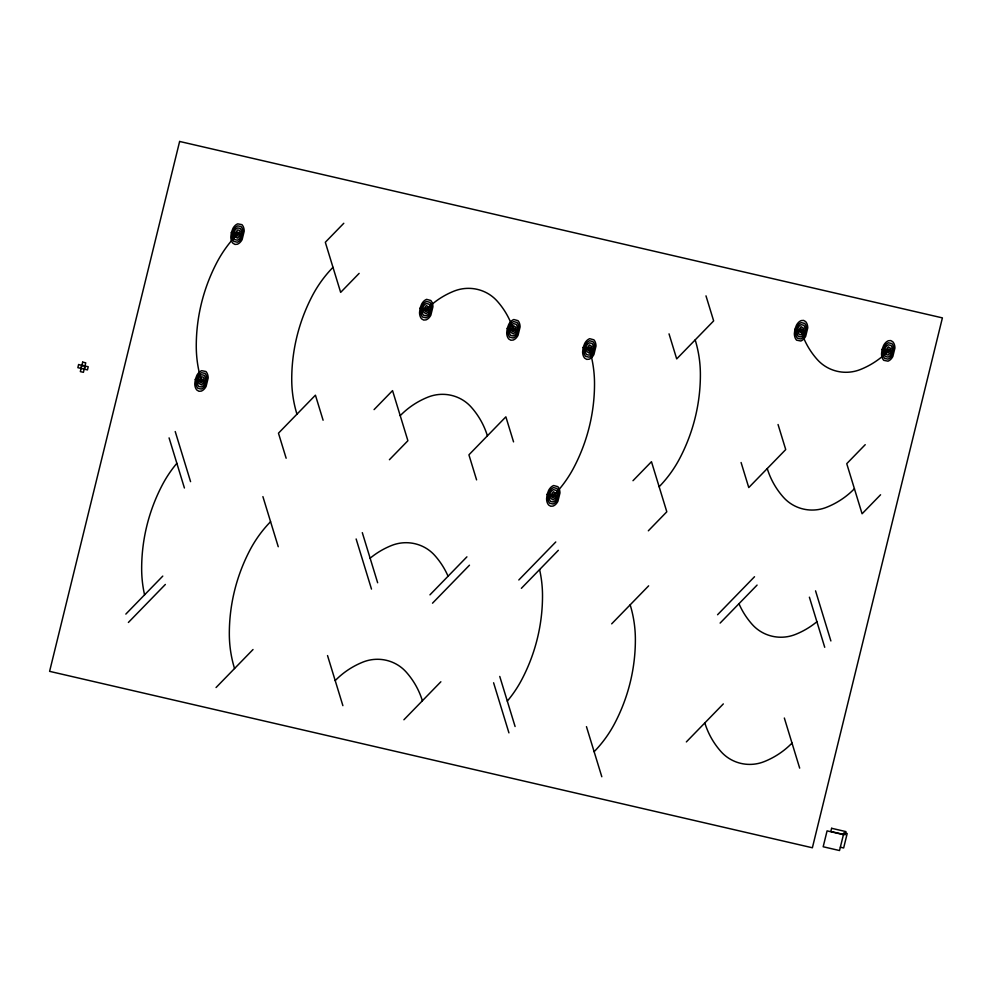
<?xml version="1.0" encoding="UTF-8"?>
<svg xmlns="http://www.w3.org/2000/svg" width="992" height="992" viewBox="0 0 992 992"><rect width="100%" height="100%" fill="white"/><g stroke="black" fill="none" stroke-linecap="round" stroke-linejoin="round"><path stroke-width="1.49" d="M80.922 368.379L81.691 365.254M84.382 369.185L85.151 366.06M343.79 223.274L325.314 242.271L340.653 292.38L359.129 273.383M125.835 614.098L162.787 576.092M128.39 622.455L165.354 584.449M374.071 409.609L392.547 390.612L407.898 440.721L389.41 459.718M216.058 687.53L253.022 649.524M429.945 594.853L466.91 556.847M432.512 603.198L469.476 565.192M518.816 579.973L555.78 541.967M521.37 588.318L558.335 550.312M632.995 480.698L651.471 461.702L666.81 511.798L648.334 530.807M403.905 719.77L440.87 681.764M611.68 623.844L648.644 585.838M865.222 444.676L846.746 463.673L862.085 513.782L880.574 494.772M717.563 614.742L754.515 576.736M720.118 623.088L757.082 585.082M686.352 741.917L723.317 703.911M81.902 365.242L84.965 365.961M843.423 834.644L827.08 830.862L823.174 846.759L839.517 850.541L843.907 832.809L847.18 833.565L843.646 847.974L840.373 847.218M778.05 424.502L785.726 449.562L748.762 487.568L741.086 462.508M815.548 590.848L830.887 640.956M809.385 597.184L824.724 647.28M705.982 295.852L713.657 320.9L676.693 358.906L669.03 333.858M784.337 718.022L799.676 768.13M513.546 441.874L505.87 416.826L468.918 454.832L476.582 479.88M586.458 726.64L601.809 776.748M499.757 676.432L515.096 726.528M493.594 682.769L508.933 732.865M362.303 532.642L377.642 582.75M323.094 420.224L315.431 395.176L278.467 433.182L286.142 458.23M356.14 538.978L371.492 589.087M327.534 655.563L342.885 705.659M262.905 496.62L278.244 546.728M175.224 431.545L190.576 481.653M169.074 437.881L184.413 487.99M201.475 380.891A125.426 121.966 -0.8 0 1 196.267 346.158A189.497 184.252 -0.8 0 1 216.727 262.768A125.426 121.966 -0.8 0 1 237.51 234.05M296.943 414.172A125.426 121.966 -0.8 0 1 291.735 379.44A189.497 184.252 -0.8 0 1 312.195 296.05A125.426 121.966 -0.8 0 1 332.977 267.332M144.572 594.828A125.426 121.966 -0.8 0 1 141.658 568.714A189.497 184.252 -0.8 0 1 162.118 485.324A125.426 121.966 -0.8 0 1 176.849 463.301M234.534 668.521A125.426 121.966 -0.8 0 1 229.326 633.789A189.497 184.252 -0.8 0 1 249.786 550.399A125.426 121.966 -0.8 0 1 270.568 521.68M426.225 309.69A80.092 77.872 -0.8 0 1 454.088 291.102A37.981 36.927 -0.8 0 1 497.153 301.072A80.092 77.872 -0.8 0 1 513.397 329.852M400.222 415.66A80.092 77.872 -0.8 0 1 428.085 397.085A37.981 36.927 -0.8 0 1 471.15 407.042A80.092 77.872 -0.8 0 1 487.394 435.823M370.128 558.211A80.092 77.872 -0.8 0 1 391.679 545.451A37.981 36.927 -0.8 0 1 434.744 555.421A80.092 77.872 -0.8 0 1 448.062 576.228M335.209 680.611A80.092 77.872 -0.8 0 1 363.072 662.036A37.981 36.927 -0.8 0 1 406.137 671.993A80.092 77.872 -0.8 0 1 422.381 700.774M589.31 349.01A125.426 121.966 -0.8 0 1 594.518 383.743A189.497 184.252 -0.8 0 1 574.058 467.133A125.426 121.966 -0.8 0 1 553.276 495.864M659.147 486.75A125.426 121.966 -0.8 0 0 679.929 458.019A189.497 184.252 -0.8 0 0 700.389 374.641A125.426 121.966 -0.8 0 0 695.181 339.896M507.309 701.121A125.426 121.966 -0.8 0 0 522.052 679.098A189.497 184.252 -0.8 0 0 542.512 595.708A125.426 121.966 -0.8 0 0 539.586 569.594M594.134 751.7A125.426 121.966 -0.8 0 0 614.916 722.97A189.497 184.252 -0.8 0 0 635.376 639.58A125.426 121.966 -0.8 0 0 630.168 604.847M888.224 350.957A80.092 77.872 -0.8 0 1 860.362 369.532A37.981 36.927 -0.8 0 1 817.296 359.563A80.092 77.872 -0.8 0 1 801.052 330.795M854.422 488.721A80.092 77.872 -0.8 0 1 826.559 507.296A37.981 36.927 -0.8 0 1 783.482 497.339A80.092 77.872 -0.8 0 1 767.25 468.559M816.9 621.724A80.092 77.872 -0.8 0 1 795.348 634.471A37.981 36.927 -0.8 0 1 752.283 624.514A80.092 77.872 -0.8 0 1 738.966 603.706M792.013 743.07A80.092 77.872 -0.8 0 1 764.15 761.645A37.981 36.927 -0.8 0 1 721.072 751.688A80.092 77.872 -0.8 0 1 704.828 722.908M195.312 379.465L194.792 383.755A12.549 12.202 -0.8 0 0 195.312 387.227A8.01 7.787 -0.8 0 0 196.937 390.104L198.933 391.282L201.252 391.108A8.01 7.787 -0.8 0 0 204.03 389.248A12.549 12.202 -0.8 0 0 206.113 386.372L208.159 378.039A12.549 12.202 -0.8 0 0 207.638 374.567A8.506 8.271 -0.8 0 0 205.914 371.504L201.711 370.686A8.01 7.787 -0.8 0 0 198.921 372.546A12.549 12.202 -0.8 0 0 196.838 375.422L195.312 379.465M196.54 379.75L196.131 383.185A10.032 9.759 -0.8 0 0 196.552 385.962A6.411 6.225 -0.8 0 0 197.854 388.269L201.289 389.062A6.411 6.225 -0.8 0 0 203.521 387.574A10.032 9.759 -0.8 0 0 205.183 385.28L206.82 378.609A10.032 9.759 -0.8 0 0 206.41 375.832A6.808 6.609 -0.8 0 0 205.022 373.389L201.661 372.732A6.411 6.225 -0.8 0 0 199.429 374.22A10.032 9.759 -0.8 0 0 197.768 376.514L196.54 379.75M197.78 380.035L197.47 382.614A7.527 7.316 -0.8 0 0 197.78 384.698A4.811 4.675 -0.8 0 0 198.76 386.421L201.339 387.016A4.811 4.675 -0.8 0 0 203.013 385.9A7.527 7.316 -0.8 0 0 204.253 384.177L205.48 379.18A7.527 7.316 -0.8 0 0 205.17 377.096A5.096 4.96 -0.8 0 0 204.141 375.261L201.612 374.765A4.811 4.675 -0.8 0 0 199.938 375.881A7.527 7.316 -0.8 0 0 198.698 377.605L197.78 380.035M199.008 380.32L199.008 383.433L201.388 384.983L203.335 383.086L203.943 378.361L203.248 377.134L201.574 376.811L199.008 380.32M200.248 380.606C201.264 387.835 204.476 374.592 200.248 380.606M231.347 232.624L230.826 236.902A12.549 12.202 -0.8 0 0 231.347 240.386A8.01 7.787 -0.8 0 0 232.971 243.263L234.968 244.429L237.286 244.255A8.01 7.787 -0.8 0 0 240.064 242.395A12.549 12.202 -0.8 0 0 242.147 239.531L244.193 231.186A12.549 12.202 -0.8 0 0 243.672 227.714A8.506 8.271 -0.8 0 0 241.949 224.663L237.733 223.845A8.01 7.787 -0.8 0 0 234.955 225.692A12.549 12.202 -0.8 0 0 232.872 228.569L231.347 232.624M232.574 232.909L232.165 236.332A10.032 9.759 -0.8 0 0 232.587 239.109A6.411 6.225 -0.8 0 0 233.876 241.416L237.324 242.209A6.411 6.225 -0.8 0 0 239.556 240.734A10.032 9.759 -0.8 0 0 241.217 238.427L242.854 231.756A10.032 9.759 -0.8 0 0 242.432 228.978A6.808 6.609 -0.8 0 0 241.056 226.536L237.696 225.878A6.411 6.225 -0.8 0 0 235.464 227.366A10.032 9.759 -0.8 0 0 233.802 229.66L232.574 232.909M233.814 233.194L233.504 235.761A7.527 7.316 -0.8 0 0 233.814 237.844A4.811 4.675 -0.8 0 0 234.794 239.58L237.373 240.176A4.811 4.675 -0.8 0 0 239.047 239.06A7.527 7.316 -0.8 0 0 240.287 237.336L241.515 232.326A7.527 7.316 -0.8 0 0 241.205 230.243A5.096 4.96 -0.8 0 0 240.176 228.408L237.646 227.924A4.811 4.675 -0.8 0 0 235.972 229.04A7.527 7.316 -0.8 0 0 234.732 230.764L233.814 233.194M235.042 233.48L235.042 236.58L237.423 238.13L239.37 236.232L239.977 231.508L239.283 230.293L237.596 229.958L235.042 233.48M236.282 233.765C237.299 240.994 240.51 227.738 236.282 233.765M420.062 308.264L419.542 312.542A12.549 12.202 -0.8 0 0 420.062 316.014A8.01 7.787 -0.8 0 0 421.687 318.891L423.671 320.069L425.99 319.895A8.01 7.787 -0.8 0 0 428.78 318.035A12.549 12.202 -0.8 0 0 430.863 315.158L432.909 306.826A12.549 12.202 -0.8 0 0 432.388 303.354A8.01 7.787 -0.8 0 0 430.764 300.477L426.622 299.361A8.506 8.271 -0.8 0 0 423.671 301.332A12.549 12.202 -0.8 0 0 421.588 304.209L420.062 308.264M421.29 308.549L420.881 311.972A10.032 9.759 -0.8 0 0 421.302 314.749A6.411 6.225 -0.8 0 0 422.592 317.056L426.039 317.849A6.411 6.225 -0.8 0 0 428.271 316.361A10.032 9.759 -0.8 0 0 429.933 314.067L431.57 307.396A10.032 9.759 -0.8 0 0 431.148 304.618A6.411 6.225 -0.8 0 0 429.858 302.312L426.548 301.432A6.808 6.609 -0.8 0 0 424.179 303.006A10.032 9.759 -0.8 0 0 422.518 305.3L421.29 308.549M422.53 308.834L422.22 311.401A7.527 7.316 -0.8 0 0 422.53 313.484A4.811 4.675 -0.8 0 0 423.497 315.208L426.089 315.816A4.811 4.675 -0.8 0 0 427.763 314.7A7.527 7.316 -0.8 0 0 429.003 312.976L430.23 307.966A7.527 7.316 -0.8 0 0 429.92 305.883A4.811 4.675 -0.8 0 0 428.941 304.16L426.461 303.49A5.096 4.96 -0.8 0 0 424.688 304.68A7.527 7.316 -0.8 0 0 423.448 306.404L422.53 308.834M423.758 309.12L423.758 312.22L426.138 313.77L428.085 311.872L428.693 307.148L426.386 305.561L423.758 309.12M424.998 309.405C426.014 316.634 429.238 303.366 424.998 309.405M507.234 328.426L506.714 332.704A12.549 12.202 -0.8 0 0 507.234 336.176A8.01 7.787 -0.8 0 0 508.859 339.066L510.855 340.231L513.174 340.058A8.01 7.787 -0.8 0 0 515.952 338.198A12.549 12.202 -0.8 0 0 518.035 335.321L520.081 326.988A12.549 12.202 -0.8 0 0 519.56 323.516A8.01 7.787 -0.8 0 0 517.936 320.639L513.806 319.523A8.506 8.271 -0.8 0 0 510.843 321.495A12.549 12.202 -0.8 0 0 508.76 324.372L507.234 328.426M508.474 328.712L508.053 332.134A10.032 9.759 -0.8 0 0 508.474 334.912A6.411 6.225 -0.8 0 0 509.776 337.218L513.211 338.012A6.411 6.225 -0.8 0 0 515.443 336.524A10.032 9.759 -0.8 0 0 517.105 334.23L518.742 327.558A10.032 9.759 -0.8 0 0 518.332 324.781A6.411 6.225 -0.8 0 0 517.03 322.474L513.72 321.594A6.808 6.609 -0.8 0 0 511.351 323.169A10.032 9.759 -0.8 0 0 509.69 325.463L508.474 328.712M509.702 328.997L509.392 331.564A7.527 7.316 -0.8 0 0 509.702 333.647A4.811 4.675 -0.8 0 0 510.682 335.37L513.261 335.978A4.811 4.675 -0.8 0 0 514.935 334.862A7.527 7.316 -0.8 0 0 516.175 333.138L517.402 328.129A7.527 7.316 -0.8 0 0 517.092 326.046A4.811 4.675 -0.8 0 0 516.125 324.322L513.645 323.652A5.096 4.96 -0.8 0 0 511.86 324.843A7.527 7.316 -0.8 0 0 510.62 326.566L509.702 328.997M510.93 329.282L510.93 332.382L513.31 333.932L515.257 332.035L515.865 327.31L513.558 325.723L510.93 329.282M512.17 329.567C513.186 336.796 516.41 323.528 512.17 329.567M547.113 494.438L546.592 498.716A12.549 12.202 -0.8 0 0 547.113 502.188A8.01 7.787 -0.8 0 0 548.737 505.077L550.721 506.242L553.04 506.069A8.01 7.787 -0.8 0 0 555.83 504.209A12.549 12.202 -0.8 0 0 557.901 501.332L559.959 492.999A12.549 12.202 -0.8 0 0 559.426 489.527A8.01 7.787 -0.8 0 0 557.802 486.65L553.672 485.534A8.506 8.271 -0.8 0 0 550.709 487.506A12.549 12.202 -0.8 0 0 548.638 490.383L547.113 494.438M548.34 494.723L547.931 498.145A10.032 9.759 -0.8 0 0 548.34 500.923A6.411 6.225 -0.8 0 0 549.642 503.229L553.09 504.023A6.411 6.225 -0.8 0 0 555.322 502.535A10.032 9.759 -0.8 0 0 556.983 500.241L558.62 493.57A10.032 9.759 -0.8 0 0 558.198 490.792A6.411 6.225 -0.8 0 0 556.896 488.486L553.598 487.605A6.808 6.609 -0.8 0 0 551.23 489.18A10.032 9.759 -0.8 0 0 549.568 491.474L548.34 494.723M549.568 495.008L549.258 497.575A7.527 7.316 -0.8 0 0 549.58 499.658A4.811 4.675 -0.8 0 0 550.548 501.382L553.139 501.989A4.811 4.675 -0.8 0 0 554.801 500.873A7.527 7.316 -0.8 0 0 556.053 499.15L557.281 494.14A7.527 7.316 -0.8 0 0 556.971 492.057A4.811 4.675 -0.8 0 0 555.991 490.333L553.511 489.664A5.096 4.96 -0.8 0 0 551.738 490.854A7.527 7.316 -0.8 0 0 550.486 492.578L549.568 495.008M550.808 495.293L550.808 498.393L553.176 499.943L555.123 498.046L555.731 493.322L553.437 491.734L550.808 495.293M552.036 495.578C553.052 502.808 556.289 489.54 552.036 495.578M583.135 347.584L582.626 351.875A12.549 12.202 -0.8 0 0 583.147 355.347A8.01 7.787 -0.8 0 0 584.772 358.224L586.756 359.389L589.074 359.216A8.01 7.787 -0.8 0 0 591.864 357.368A12.549 12.202 -0.8 0 0 593.935 354.491L595.981 346.146A12.549 12.202 -0.8 0 0 595.46 342.674A8.01 7.787 -0.8 0 0 593.836 339.797L589.707 338.694A8.506 8.271 -0.8 0 0 586.743 340.665A12.549 12.202 -0.8 0 0 584.672 343.53L583.135 347.584M584.375 347.87L583.953 351.304A10.032 9.759 -0.8 0 0 584.375 354.082A6.411 6.225 -0.8 0 0 585.677 356.376L589.124 357.182A6.411 6.225 -0.8 0 0 591.344 355.694A10.032 9.759 -0.8 0 0 593.018 353.4L594.654 346.729A10.032 9.759 -0.8 0 0 594.233 343.939A6.411 6.225 -0.8 0 0 592.931 341.645L589.62 340.752A6.808 6.609 -0.8 0 0 587.264 342.327A10.032 9.759 -0.8 0 0 585.59 344.633L584.375 347.87M585.602 348.155L585.292 350.722A7.527 7.316 -0.8 0 0 585.602 352.817A4.811 4.675 -0.8 0 0 586.582 354.541L589.161 355.136A4.811 4.675 -0.8 0 0 590.835 354.02A7.527 7.316 -0.8 0 0 592.088 352.296L593.315 347.299A7.527 7.316 -0.8 0 0 593.005 345.216A4.811 4.675 -0.8 0 0 592.026 343.48L589.546 342.823A5.096 4.96 -0.8 0 0 587.772 344.001A7.527 7.316 -0.8 0 0 586.52 345.724L585.602 348.155M586.842 348.44L586.842 351.54L589.211 353.09L591.158 351.205L591.765 346.481L589.459 344.881L586.842 348.44M588.07 348.725C589.087 355.954 592.323 342.699 588.07 348.725M794.89 329.369L794.369 333.647A12.549 12.202 -0.8 0 0 794.89 337.119A8.506 8.271 -0.8 0 0 796.613 340.182L800.817 341A8.01 7.787 -0.8 0 0 803.607 339.14A12.549 12.202 -0.8 0 0 805.69 336.263L807.736 327.93A12.549 12.202 -0.8 0 0 807.215 324.458A8.01 7.787 -0.8 0 0 805.591 321.582L803.594 320.404L801.276 320.577A8.01 7.787 -0.8 0 0 798.498 322.437A12.549 12.202 -0.8 0 0 796.415 325.314L794.89 329.369M796.117 329.654L795.708 333.076A10.032 9.759 -0.8 0 0 796.117 335.854A6.808 6.609 -0.8 0 0 797.506 338.297L800.866 338.954A6.411 6.225 -0.8 0 0 803.098 337.466A10.032 9.759 -0.8 0 0 804.76 335.172L806.397 328.501A10.032 9.759 -0.8 0 0 805.975 325.723A6.411 6.225 -0.8 0 0 804.673 323.417L801.238 322.623A6.411 6.225 -0.8 0 0 799.006 324.111A10.032 9.759 -0.8 0 0 797.345 326.405L796.117 329.654M797.357 329.939L797.035 332.506A7.527 7.316 -0.8 0 0 797.357 334.589A5.096 4.96 -0.8 0 0 798.386 336.424L800.916 336.92A4.811 4.675 -0.8 0 0 802.59 335.804A7.527 7.316 -0.8 0 0 803.83 334.081L805.058 329.071A7.527 7.316 -0.8 0 0 804.748 326.988A4.811 4.675 -0.8 0 0 803.768 325.264L801.189 324.669A4.811 4.675 -0.8 0 0 799.515 325.785A7.527 7.316 -0.8 0 0 798.262 327.509L797.357 329.939M798.585 330.224L798.585 333.324L799.279 334.552L800.953 334.874L802.9 332.977L803.508 328.253L801.139 326.703L798.585 330.224M799.812 330.51C800.829 337.751 804.066 324.483 799.812 330.51M882.062 349.531L881.541 353.809A12.549 12.202 -0.8 0 0 882.062 357.281A8.506 8.271 -0.8 0 0 883.785 360.344L888.001 361.162A8.01 7.787 -0.8 0 0 890.779 359.302A12.549 12.202 -0.8 0 0 892.862 356.426L894.908 348.093A12.549 12.202 -0.8 0 0 894.387 344.621A8.01 7.787 -0.8 0 0 892.763 341.744L890.766 340.566L888.448 340.74A8.01 7.787 -0.8 0 0 885.67 342.6A12.549 12.202 -0.8 0 0 883.587 345.476L882.062 349.531M883.289 349.816L882.88 353.239A10.032 9.759 -0.8 0 0 883.302 356.016A6.808 6.609 -0.8 0 0 884.678 358.459L888.038 359.116A6.411 6.225 -0.8 0 0 890.27 357.628A10.032 9.759 -0.8 0 0 891.932 355.334L893.569 348.663A10.032 9.759 -0.8 0 0 893.147 345.886A6.411 6.225 -0.8 0 0 891.858 343.579L888.41 342.786A6.411 6.225 -0.8 0 0 886.178 344.274A10.032 9.759 -0.8 0 0 884.517 346.568L883.289 349.816M884.529 350.102L884.219 352.668A7.527 7.316 -0.8 0 0 884.529 354.752A5.096 4.96 -0.8 0 0 885.558 356.587L888.088 357.083A4.811 4.675 -0.8 0 0 889.762 355.967A7.527 7.316 -0.8 0 0 891.002 354.243L892.23 349.234A7.527 7.316 -0.8 0 0 891.92 347.15A4.811 4.675 -0.8 0 0 890.94 345.427L888.361 344.832A4.811 4.675 -0.8 0 0 886.687 345.948A7.527 7.316 -0.8 0 0 885.447 347.671L884.529 350.102M885.757 350.387L885.757 353.487L886.451 354.714L888.138 355.037L890.084 353.14L890.692 348.415L888.311 346.865L885.757 350.387M886.997 350.672C888.014 357.914 891.238 344.646 886.997 350.672M78.616 364.548L77.847 367.672L87.457 369.892L88.226 366.767L78.616 364.548M82.671 362.13L80.34 371.603L83.415 372.322L85.734 362.836L82.671 362.13M179.626 141.459L49.6 671.348L812.374 847.776L942.4 317.886L179.626 141.459M831.631 828.295L830.85 831.47L845.159 834.78L845.94 831.606L831.631 828.295"/></g></svg>
